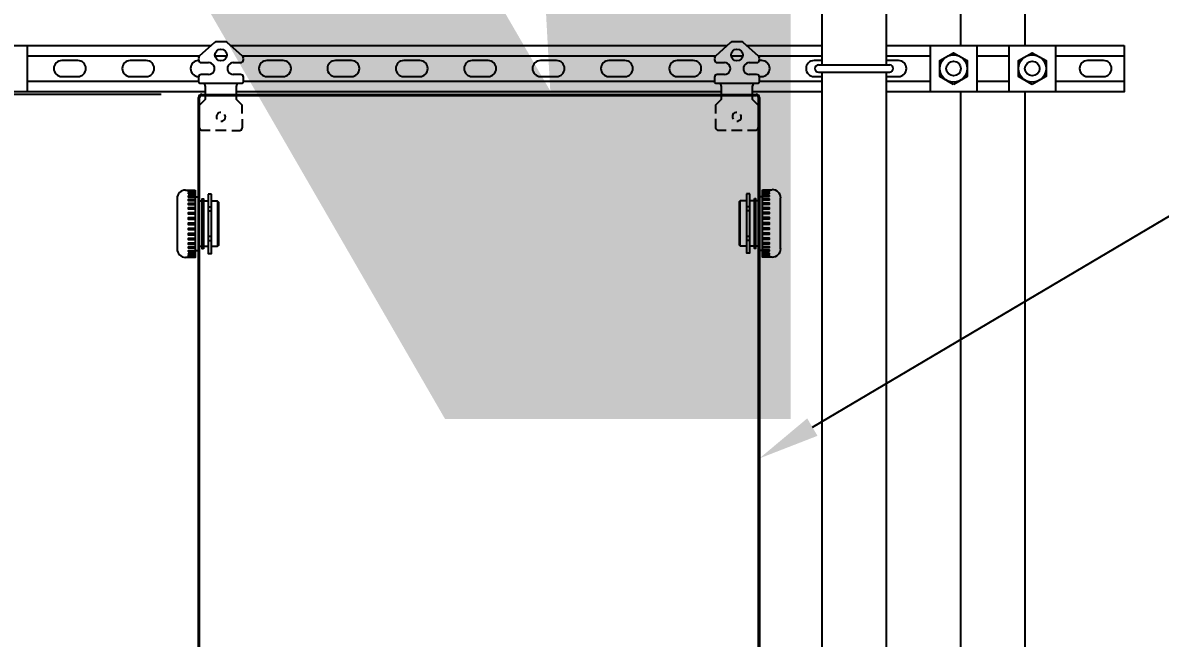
# Model space of a CAD drawing. Header units: feet. Extents: x -18 to 2540, y -48 to 1440.
# Drawn here: x 2195.45 to 2200.68, y 1386.65 to 1389.48 of the extents above; entities that cross this region are included whole.
import ezdxf
from ezdxf import colors
from ezdxf.entities.mleader import LeaderData, LeaderLine
from ezdxf.enums import TextEntityAlignment as Align
from ezdxf.math import Vec2, Vec3

# ---------------------------------------------------------------- set-up
doc = ezdxf.new("R2018")
doc.units = ezdxf.units.FT
doc.header["$MEASUREMENT"] = 0
doc.layers.get('Defpoints').update_dxf_attribs({"color": 5})
for name, color, linetype in [('E-COND-RGS', 4, 'Continuous'), ('E-DIM', 1, 'Continuous'), ('E-EQPM-CAB', 5, 'Continuous'), ('E-EQPM-HRDW', 230, 'Continuous'), ('G-ANNO-TEXT', 1, 'Continuous')]:
    doc.layers.add(name, color=color, linetype=linetype)
doc.styles.add('NEI-A', font='arial.ttf')
doc.dimstyles.new('NEI-A', dxfattribs={"dimtxt": 0.1, "dimasz": 0.125, "dimexe": 0.0625, "dimexo": 0.0625, "dimgap": 0.0625, "dimtad": 0, "dimtih": 1, "dimtoh": 1, "dimdec": 4, "dimzin": 3, "dimdsep": 46, "dimlunit": 4, "dimtxsty": 'NEI-A', "dimcen": 0, "dimadec": 0, "dimazin": 0, "dimtfac": 0.75, "dimtdec": 4, "dimtofl": 0, "dimtmove": 0, "dimatfit": 3, "dimfxl": 1, "dimfrac": 1, "dimtolj": 1, "dimtzin": 0, "dimarcsym": 0})

# ---------------------------------------------------------------- blocks, each defined once
blk = doc.blocks.new('*D19')
at = {"layer": 'Defpoints', "color": 0, "transparency": 16777216}
for p in [(2200.452, 1395.8979), (2206.2868, 1395.8979), (2203.985, 1381.29)]:
    blk.add_point(p, dxfattribs=at)
at = {"layer": 'E-DIM', "color": 0, "lineweight": -2, "transparency": 16777216}
for p, q in [((2200.5145, 1395.8979), (2206.3493, 1395.8979)), ((2206.2868, 1395.7729), (2206.2868, 1388.7075)), ((2206.2868, 1381.415), (2206.2868, 1388.4804)), ((2204.0475, 1381.29), (2206.3493, 1381.29))]:
    blk.add_line(p, q, dxfattribs=at)
at = {"layer": 'E-DIM', "color": 0, "transparency": 16777216}
for points in [[(2206.266, 1395.7729), (2206.3077, 1395.7729), (2206.2868, 1395.8979)], [(2206.266, 1381.415), (2206.3077, 1381.415), (2206.2868, 1381.29)]]:
    blk.add_solid(points, dxfattribs=at)
at = {"layer": 'E-DIM', "color": 0, "transparency": 16777216, "insert": (2206.2868, 1388.5939), "char_height": 0.1, "attachment_point": 5, "style": 'NEI-A'}
blk.add_mtext("\\A1;15' ", dxfattribs=at)
blk = doc.blocks.new('*D20')
at = {"layer": 'Defpoints', "color": 0, "transparency": 16777216}
for p in [(2196.151, 1389.1481), (2191.992, 1381.29), (2193.8209, 1381.29)]:
    blk.add_point(p, dxfattribs=at)
at = {"layer": 'E-DIM', "color": 0, "lineweight": -2, "transparency": 16777216}
for p, q in [((2196.0885, 1389.1481), (2191.9295, 1389.1481)), ((2191.992, 1389.0231), (2191.992, 1385.3568)), ((2191.992, 1381.415), (2191.992, 1385.0812)), ((2193.7584, 1381.29), (2191.9295, 1381.29))]:
    blk.add_line(p, q, dxfattribs=at)
at = {"layer": 'E-DIM', "color": 0, "transparency": 16777216}
for points in [[(2191.9712, 1389.0231), (2192.0128, 1389.0231), (2191.992, 1389.1481)], [(2191.9712, 1381.415), (2192.0128, 1381.415), (2191.992, 1381.29)]]:
    blk.add_solid(points, dxfattribs=at)
at = {"layer": 'E-DIM', "color": 0, "transparency": 16777216, "insert": (2191.992, 1385.219), "char_height": 0.1, "attachment_point": 5, "style": 'NEI-A'}
blk.add_mtext('\\A1;7{\\H0.75x;\\S7#8;}"', dxfattribs=at)
blk = doc.blocks.new('DETAIL_TITLE')
at = {"style": 'NEI-A', "flags": 8}
blk.add_attdef('#', text='', height=0.25, dxfattribs=at).set_placement((0.5922, -0.5109), align=Align.MIDDLE_CENTER)
at = {"lineweight": 30, "flags": 104}
blk.add_attdef('DETAIL_TITLE', text='', height=0.25, dxfattribs=at).set_placement((0.9099, -0.5251), align=Align.BOTTOM_LEFT)
at = {"style": 'NEI-A'}
for tag, p in [('SCALE:', (0.9386, -0.7379)), ('1"_=_', (1.5474, -0.7379))]:
    blk.add_attdef(tag, text='', height=0.1094, dxfattribs=at).set_placement(p, align=Align.BOTTOM_LEFT)

msp = doc.modelspace()

# ---------------------------------------------------------------- linework, layer by layer
at = {"layer": 'E-COND-RGS'}
for points in [[(2199.125983, 1389.283296), (2199.125983, 1392.336088)], [(2199.420662, 1392.339941), (2199.420662, 1389.283296)], [(2199.764149, 1389.373336), (2199.764149, 1390.719685), (2200.058827, 1390.719685), (2200.058827, 1389.373336)], [(2199.125983, 1385.951961), (2199.125983, 1389.250553)], [(2199.420662, 1389.250553), (2199.420662, 1385.951961)], [(2199.764149, 1386.042001), (2199.764149, 1389.160513)], [(2200.058827, 1389.160513), (2200.058827, 1386.042001)]]:
    msp.add_lwpolyline(points, dxfattribs=at)
at = {"layer": 'E-EQPM-CAB', "lineweight": 25}
for p, q in [((2196.265036, 1389.1998), (2196.460843, 1389.1998)), ((2198.636328, 1389.1998), (2198.83279, 1389.1998))]:
    msp.add_line(p, q, dxfattribs=at)
for points in [[(2196.333143, 1389.387094), (2196.263726, 1389.323571)], [(2196.383568, 1389.390368), (2196.341656, 1389.390368)], [(2196.461497, 1389.323571), (2196.392081, 1389.387094)], [(2198.70509, 1389.387094), (2198.635673, 1389.323571)], [(2198.755515, 1389.390368), (2198.713603, 1389.390368)], [(2198.833445, 1389.323571), (2198.764028, 1389.387094)], [(2196.259797, 1389.313748), (2196.259797, 1389.306544)], [(2196.272239, 1389.294102), (2196.306293, 1389.294102)], [(2196.419586, 1389.294102), (2196.452984, 1389.294102)], [(2196.466082, 1389.306544), (2196.466082, 1389.313748)], [(2198.631744, 1389.313748), (2198.631744, 1389.306544)], [(2198.644187, 1389.294102), (2198.677585, 1389.294102)], [(2198.791533, 1389.294102), (2198.824931, 1389.294102)], [(2198.838029, 1389.306544), (2198.838029, 1389.313748)], [(2196.259797, 1389.22665), (2196.259797, 1389.205039)], [(2196.306293, 1389.239747), (2196.272239, 1389.239747)], [(2196.452984, 1389.239747), (2196.419586, 1389.239747)], [(2196.466082, 1389.205039), (2196.466082, 1389.22665)], [(2198.631744, 1389.22665), (2198.631744, 1389.205039)], [(2198.677585, 1389.239747), (2198.644187, 1389.239747)], [(2198.824931, 1389.239747), (2198.791533, 1389.239747)], [(2198.838029, 1389.205039), (2198.838029, 1389.22665)], [(2196.290576, 1389.184083), (2196.290576, 1389.125145), (2196.265036, 1389.09895)], [(2196.285337, 1389.1998), (2196.290576, 1389.184083)], [(2196.434648, 1389.184083), (2196.439887, 1389.1998)], [(2196.460843, 1389.059657), (2196.460843, 1389.09895), (2196.434648, 1389.125145), (2196.434648, 1389.184083)], [(2198.662523, 1389.184083), (2198.662523, 1389.125145), (2198.636328, 1389.09895), (2198.636328, 1389.059657)], [(2198.657284, 1389.1998), (2198.662523, 1389.184083)], [(2198.806595, 1389.184083), (2198.811834, 1389.1998)], [(2198.83279, 1389.09895), (2198.806595, 1389.125145), (2198.806595, 1389.184083)], [(2196.259797, 1386.068201), (2196.259797, 1389.133658), (2196.274204, 1389.148065), (2198.823622, 1389.148065)], [(2196.265036, 1386.068201), (2196.265036, 1389.133658)], [(2196.274204, 1389.142826), (2198.823622, 1389.142826)], [(2196.291886, 1389.142826), (2196.297125, 1389.148065)], [(2196.315461, 1389.142826), (2196.3207, 1389.148065)], [(2196.338382, 1389.142826), (2196.34362, 1389.148065)], [(2196.361302, 1389.142826), (2196.366541, 1389.148065)], [(2196.384877, 1389.142826), (2196.390116, 1389.148065)], [(2196.407798, 1389.142826), (2196.413037, 1389.148065)], [(2196.430718, 1389.142826), (2196.435957, 1389.148065)], [(2196.454294, 1389.142826), (2196.459533, 1389.148065)], [(2196.477214, 1389.142826), (2196.482453, 1389.148065)], [(2196.50079, 1389.142826), (2196.505374, 1389.148065)], [(2196.52371, 1389.142826), (2196.528949, 1389.148065)], [(2196.546631, 1389.142826), (2196.55187, 1389.148065)], [(2196.570206, 1389.142826), (2196.57479, 1389.148065)], [(2196.593127, 1389.142826), (2196.598366, 1389.148065)], [(2196.616047, 1389.142826), (2196.621286, 1389.148065)], [(2196.639623, 1389.142826), (2196.644862, 1389.148065)], [(2196.662543, 1389.142826), (2196.667782, 1389.148065)], [(2196.685464, 1389.142826), (2196.690703, 1389.148065)], [(2196.709039, 1389.142826), (2196.714278, 1389.148065)], [(2196.73196, 1389.142826), (2196.737199, 1389.148065)], [(2196.75488, 1389.142826), (2196.760119, 1389.148065)], [(2196.778456, 1389.142826), (2196.783695, 1389.148065)], [(2196.801376, 1389.142826), (2196.806615, 1389.148065)], [(2196.824952, 1389.142826), (2196.829536, 1389.148065)], [(2196.847872, 1389.142826), (2196.853111, 1389.148065)], [(2196.870793, 1389.142826), (2196.876032, 1389.148065)], [(2196.894368, 1389.142826), (2196.898952, 1389.148065)], [(2196.917289, 1389.142826), (2196.922528, 1389.148065)], [(2196.940209, 1389.142826), (2196.945448, 1389.148065)], [(2196.963784, 1389.142826), (2196.969023, 1389.148065)], [(2196.986705, 1389.142826), (2196.991944, 1389.148065)], [(2197.009626, 1389.142826), (2197.014865, 1389.148065)], [(2197.033201, 1389.142826), (2197.03844, 1389.148065)], [(2197.056121, 1389.142826), (2197.06136, 1389.148065)], [(2197.079042, 1389.142826), (2197.084281, 1389.148065)], [(2197.102617, 1389.142826), (2197.107856, 1389.148065)], [(2197.125538, 1389.142826), (2197.130777, 1389.148065)], [(2197.149113, 1389.142826), (2197.153697, 1389.148065)], [(2197.172034, 1389.142826), (2197.177273, 1389.148065)], [(2197.194954, 1389.142826), (2197.200193, 1389.148065)], [(2197.21853, 1389.142826), (2197.223114, 1389.148065)], [(2197.24145, 1389.142826), (2197.246689, 1389.148065)], [(2197.264371, 1389.142826), (2197.26961, 1389.148065)], [(2197.287946, 1389.142826), (2197.293185, 1389.148065)], [(2197.310867, 1389.142826), (2197.316106, 1389.148065)], [(2197.333787, 1389.142826), (2197.339026, 1389.148065)], [(2197.357363, 1389.142826), (2197.362602, 1389.148065)], [(2197.380283, 1389.142826), (2197.385522, 1389.148065)], [(2197.403204, 1389.142826), (2197.408443, 1389.148065)], [(2197.426779, 1389.142826), (2197.432018, 1389.148065)], [(2197.4497, 1389.142826), (2197.454939, 1389.148065)], [(2197.47262, 1389.142826), (2197.477859, 1389.148065)], [(2197.496196, 1389.142826), (2197.501435, 1389.148065)], [(2197.519116, 1389.142826), (2197.524355, 1389.148065)], [(2197.542692, 1389.142826), (2197.547276, 1389.148065)], [(2197.565612, 1389.142826), (2197.570851, 1389.148065)], [(2197.588533, 1389.142826), (2197.593772, 1389.148065)], [(2197.612108, 1389.142826), (2197.617347, 1389.148065)], [(2197.635028, 1389.142826), (2197.640267, 1389.148065)], [(2197.657949, 1389.142826), (2197.663188, 1389.148065)], [(2197.681524, 1389.142826), (2197.686763, 1389.148065)], [(2197.704445, 1389.142826), (2197.709684, 1389.148065)], [(2197.727365, 1389.142826), (2197.732604, 1389.148065)], [(2197.750941, 1389.142826), (2197.75618, 1389.148065)], [(2197.773861, 1389.142826), (2197.7791, 1389.148065)], [(2197.796782, 1389.142826), (2197.802021, 1389.148065)], [(2197.820357, 1389.142826), (2197.825596, 1389.148065)], [(2197.843278, 1389.142826), (2197.848517, 1389.148065)], [(2197.866853, 1389.142826), (2197.871437, 1389.148065)], [(2197.889774, 1389.142826), (2197.895013, 1389.148065)], [(2197.912694, 1389.142826), (2197.917933, 1389.148065)], [(2197.93627, 1389.142826), (2197.940854, 1389.148065)], [(2197.95919, 1389.142826), (2197.964429, 1389.148065)], [(2197.982111, 1389.142826), (2197.98735, 1389.148065)], [(2198.005686, 1389.142826), (2198.010925, 1389.148065)], [(2198.028607, 1389.142826), (2198.033846, 1389.148065)], [(2198.051527, 1389.142826), (2198.056766, 1389.148065)], [(2198.075103, 1389.142826), (2198.080342, 1389.148065)], [(2198.098023, 1389.142826), (2198.103262, 1389.148065)], [(2198.120944, 1389.142826), (2198.126183, 1389.148065)], [(2198.144519, 1389.142826), (2198.149758, 1389.148065)], [(2198.16744, 1389.142826), (2198.172679, 1389.148065)], [(2198.191015, 1389.142826), (2198.195599, 1389.148065)], [(2198.213936, 1389.142826), (2198.219174, 1389.148065)], [(2198.236856, 1389.142826), (2198.242095, 1389.148065)], [(2198.260431, 1389.142826), (2198.265016, 1389.148065)], [(2198.283352, 1389.142826), (2198.288591, 1389.148065)], [(2198.306272, 1389.142826), (2198.311511, 1389.148065)], [(2198.329848, 1389.142826), (2198.335087, 1389.148065)], [(2198.352768, 1389.142826), (2198.358007, 1389.148065)], [(2198.375689, 1389.142826), (2198.380928, 1389.148065)], [(2198.399264, 1389.142826), (2198.404503, 1389.148065)], [(2198.422185, 1389.142826), (2198.427424, 1389.148065)], [(2198.445105, 1389.142826), (2198.450344, 1389.148065)], [(2198.468681, 1389.142826), (2198.47392, 1389.148065)], [(2198.491601, 1389.142826), (2198.49684, 1389.148065)], [(2198.515177, 1389.142826), (2198.519761, 1389.148065)], [(2198.538097, 1389.142826), (2198.543336, 1389.148065)], [(2198.561018, 1389.142826), (2198.566257, 1389.148065)], [(2198.584593, 1389.142826), (2198.589177, 1389.148065)], [(2198.607514, 1389.142826), (2198.612753, 1389.148065)], [(2198.630434, 1389.142826), (2198.635673, 1389.148065)], [(2198.65401, 1389.142826), (2198.659249, 1389.148065)], [(2198.67693, 1389.142826), (2198.682169, 1389.148065)], [(2198.699851, 1389.142826), (2198.70509, 1389.148065)], [(2198.723426, 1389.142826), (2198.728665, 1389.148065)], [(2198.746347, 1389.142826), (2198.751586, 1389.148065)], [(2198.769267, 1389.142826), (2198.774506, 1389.148065)], [(2198.792843, 1389.142826), (2198.798082, 1389.148065)], [(2198.815763, 1389.142826), (2198.821002, 1389.148065)], [(2198.832135, 1389.136277), (2198.836064, 1389.140207)], [(2198.83279, 1389.133658), (2198.83279, 1386.068201)], [(2198.838029, 1389.133658), (2198.838029, 1386.068201)], [(2196.259797, 1389.110737), (2196.265036, 1389.115322)], [(2196.259797, 1389.087162), (2196.265036, 1389.092401)], [(2196.259797, 1389.064242), (2196.265036, 1389.06948)], [(2198.83279, 1389.113357), (2198.838029, 1389.118596)], [(2198.83279, 1389.090436), (2198.838029, 1389.095675)], [(2198.83279, 1389.067516), (2198.838029, 1389.0721)], [(2196.259797, 1389.040666), (2196.265036, 1389.045905)], [(2196.259797, 1389.017746), (2196.265036, 1389.022985)], [(2196.362612, 1389.024294), (2196.364576, 1389.024294), (2196.368506, 1389.024949), (2196.372435, 1389.026914), (2196.375709, 1389.028878), (2196.378329, 1389.031498), (2196.382258, 1389.038047), (2196.383568, 1389.045905), (2196.382913, 1389.049834), (2196.381603, 1389.053764), (2196.380293, 1389.055073)], [(2196.412745, 1388.982453), (2196.450727, 1388.982453), (2196.453347, 1388.983108), (2196.457276, 1388.985727), (2196.458586, 1388.987037), (2196.459895, 1388.989002), (2196.461205, 1388.992931), (2196.46186, 1388.99555), (2196.46186, 1389.034843)], [(2198.636328, 1389.035427), (2198.636328, 1388.996135), (2198.636983, 1388.993515), (2198.638293, 1388.989586), (2198.639602, 1388.987621), (2198.640912, 1388.986312), (2198.644841, 1388.983692), (2198.647461, 1388.983037), (2198.685444, 1388.983037)], [(2198.734559, 1389.024294), (2198.736524, 1389.024294), (2198.740453, 1389.024949), (2198.747001, 1389.028878), (2198.750276, 1389.031498), (2198.754205, 1389.038047), (2198.75486, 1389.041976), (2198.75486, 1389.049834), (2198.75355, 1389.053764), (2198.75224, 1389.055073)], [(2198.83279, 1389.04394), (2198.838029, 1389.049179)], [(2198.83279, 1389.02102), (2198.838029, 1389.026259)], [(2196.259797, 1388.994825), (2196.265036, 1389.000064)], [(2196.259797, 1388.97125), (2196.265036, 1388.976489)], [(2196.265036, 1388.993515), (2196.266346, 1388.989586), (2196.267655, 1388.987621), (2196.26962, 1388.986312), (2196.27093, 1388.985002), (2196.273549, 1388.983692), (2196.275514, 1388.983037), (2196.313496, 1388.983037)], [(2196.338382, 1388.983037), (2196.387497, 1388.983037)], [(2198.710329, 1388.983037), (2198.759444, 1388.983037)], [(2198.783674, 1388.983037), (2198.821657, 1388.983037), (2198.824276, 1388.983692), (2198.828206, 1388.986312), (2198.829515, 1388.987621), (2198.830825, 1388.989586), (2198.832135, 1388.993515), (2198.83279, 1388.996135)], [(2198.83279, 1388.997445), (2198.838029, 1389.002684)], [(2198.83279, 1388.974524), (2198.838029, 1388.979763)], [(2196.259797, 1388.948329), (2196.265036, 1388.953568)], [(2196.259797, 1388.925409), (2196.265036, 1388.930648)], [(2198.83279, 1388.951603), (2198.838029, 1388.956842)], [(2198.83279, 1388.928028), (2198.838029, 1388.933267)], [(2198.83279, 1388.905108), (2198.838029, 1388.910347)], [(2196.259797, 1388.901833), (2196.265036, 1388.907072)], [(2196.259797, 1388.878913), (2196.265036, 1388.884152)], [(2196.259797, 1388.855992), (2196.265036, 1388.860576)], [(2198.83279, 1388.882187), (2198.838029, 1388.887426)], [(2198.83279, 1388.858612), (2198.838029, 1388.863851)], [(2196.259797, 1388.832417), (2196.265036, 1388.837656)], [(2196.259797, 1388.809496), (2196.265036, 1388.814735)], [(2198.83279, 1388.835691), (2198.838029, 1388.84093)], [(2198.83279, 1388.812771), (2198.838029, 1388.817355)], [(2196.259797, 1388.786576), (2196.265036, 1388.79116)], [(2196.259797, 1388.763), (2196.265036, 1388.768239)], [(2198.83279, 1388.789195), (2198.838029, 1388.794434)], [(2198.83279, 1388.766275), (2198.838029, 1388.771514)], [(2196.244735, 1388.707991), (2196.244735, 1388.398891), (2196.200203, 1388.398891)], [(2196.200203, 1388.707991), (2196.244735, 1388.707991)], [(2196.244735, 1388.706681), (2196.212646, 1388.706681), (2196.212646, 1388.706026), (2196.244735, 1388.706026)], [(2196.244735, 1388.701442), (2196.212646, 1388.701442), (2196.212646, 1388.700133), (2196.244735, 1388.700133)], [(2196.259797, 1388.74008), (2196.265036, 1388.745319)], [(2196.259797, 1388.716504), (2196.265036, 1388.721743)], [(2198.83279, 1388.742699), (2198.838029, 1388.747938)], [(2198.83279, 1388.719779), (2198.838029, 1388.725018)], [(2198.83279, 1388.696858), (2198.838029, 1388.702097)], [(2198.852436, 1388.709956), (2198.896967, 1388.709956)], [(2196.161566, 1388.669354), (2196.161566, 1388.437529)], [(2196.244735, 1388.692274), (2196.212646, 1388.692274), (2196.212646, 1388.690309)], [(2196.212646, 1388.690309), (2196.244735, 1388.690309)], [(2196.244735, 1388.680486), (2196.212646, 1388.680486), (2196.212646, 1388.677212), (2196.259797, 1388.677212)], [(2196.244735, 1388.664769), (2196.212646, 1388.664769), (2196.212646, 1388.66084), (2196.244735, 1388.66084)], [(2196.259797, 1388.693584), (2196.265036, 1388.698823)], [(2196.259797, 1388.670663), (2196.265036, 1388.675902)], [(2196.277478, 1388.656911), (2196.259797, 1388.656911)], [(2196.259797, 1388.647088), (2196.265036, 1388.652327)], [(2196.303673, 1388.656911), (2196.282717, 1388.656911)], [(2196.31939, 1388.689655), (2196.303673, 1388.689655)], [(2196.303673, 1388.689655), (2196.303673, 1388.417228), (2196.31939, 1388.417228), (2196.31939, 1388.689655)], [(2196.34755, 1388.656911), (2196.31939, 1388.656911)], [(2198.778435, 1388.658221), (2198.749621, 1388.658221)], [(2198.778435, 1388.690964), (2198.778435, 1388.419192), (2198.793497, 1388.419192), (2198.793497, 1388.690964)], [(2198.793497, 1388.690964), (2198.778435, 1388.690964)], [(2198.815108, 1388.658221), (2198.793497, 1388.658221)], [(2198.838029, 1388.658221), (2198.820347, 1388.658221)], [(2198.83279, 1388.673283), (2198.838029, 1388.678522)], [(2198.83279, 1388.650362), (2198.838029, 1388.655601)], [(2198.838029, 1388.678522), (2198.884525, 1388.678522)], [(2198.852436, 1388.691619), (2198.884525, 1388.691619)], [(2198.935605, 1388.438839), (2198.935605, 1388.671318)], [(2196.244735, 1388.646433), (2196.212646, 1388.646433), (2196.212646, 1388.642504), (2196.244735, 1388.642504)], [(2196.244735, 1388.626132), (2196.212646, 1388.626132), (2196.212646, 1388.621548), (2196.244735, 1388.621548)], [(2196.244735, 1388.603866), (2196.212646, 1388.603866), (2196.212646, 1388.598627), (2196.244735, 1388.598627)], [(2196.259797, 1388.624167), (2196.265036, 1388.629406)], [(2196.259797, 1388.601247), (2196.265036, 1388.606486)], [(2196.303673, 1388.632026), (2196.31939, 1388.632026)], [(2196.31939, 1388.611725), (2196.303673, 1388.611725)], [(2198.778435, 1388.633336), (2198.793497, 1388.633336)], [(2198.793497, 1388.613035), (2198.778435, 1388.613035)], [(2198.83279, 1388.627442), (2198.838029, 1388.632681)], [(2198.83279, 1388.603866), (2198.838029, 1388.609105)], [(2196.244735, 1388.580291), (2196.212646, 1388.580291), (2196.212646, 1388.575052), (2196.244735, 1388.575052)], [(2196.244735, 1388.556061), (2196.212646, 1388.556061), (2196.212646, 1388.550822), (2196.244735, 1388.550822)], [(2196.259797, 1388.577671), (2196.265036, 1388.58291)], [(2196.259797, 1388.554751), (2196.265036, 1388.55999)], [(2198.83279, 1388.580946), (2198.838029, 1388.586185)], [(2198.83279, 1388.558025), (2198.838029, 1388.562609)], [(2196.244735, 1388.53183), (2196.212646, 1388.53183), (2196.212646, 1388.526591), (2196.244735, 1388.526591)], [(2196.244735, 1388.508255), (2196.212646, 1388.508255), (2196.212646, 1388.503016), (2196.244735, 1388.503016)], [(2196.259797, 1388.53183), (2196.265036, 1388.536415)], [(2196.259797, 1388.508255), (2196.265036, 1388.513494)], [(2196.303673, 1388.495812), (2196.31939, 1388.495812)], [(2198.778435, 1388.497122), (2198.793497, 1388.497122)], [(2198.83279, 1388.53445), (2198.838029, 1388.539689)], [(2198.83279, 1388.511529), (2198.838029, 1388.516768)], [(2198.83279, 1388.488609), (2198.838029, 1388.493193)], [(2196.244735, 1388.485334), (2196.212646, 1388.485334), (2196.212646, 1388.48075), (2196.244735, 1388.48075)], [(2196.244735, 1388.464379), (2196.212646, 1388.464379), (2196.212646, 1388.460449), (2196.244735, 1388.460449)], [(2196.244735, 1388.446042), (2196.212646, 1388.446042), (2196.212646, 1388.442113), (2196.244735, 1388.442113)], [(2196.259797, 1388.485334), (2196.265036, 1388.490573)], [(2196.259797, 1388.461759), (2196.265036, 1388.466998)], [(2196.259797, 1388.450626), (2196.277478, 1388.450626)], [(2196.259797, 1388.438839), (2196.265036, 1388.444078)], [(2196.282717, 1388.450626), (2196.303673, 1388.450626)], [(2196.31939, 1388.475511), (2196.303673, 1388.475511)], [(2196.31939, 1388.450626), (2196.34755, 1388.450626)], [(2198.749621, 1388.451936), (2198.778435, 1388.451936)], [(2198.793497, 1388.476821), (2198.778435, 1388.476821)], [(2198.793497, 1388.451936), (2198.815108, 1388.451936)], [(2198.820347, 1388.451936), (2198.838029, 1388.451936)], [(2198.83279, 1388.465033), (2198.838029, 1388.470272)], [(2198.83279, 1388.442113), (2198.838029, 1388.447352)], [(2196.259797, 1388.42967), (2196.212646, 1388.42967), (2196.212646, 1388.427051), (2196.244735, 1388.427051)], [(2196.244735, 1388.416573), (2196.212646, 1388.416573)], [(2196.212646, 1388.416573), (2196.212646, 1388.414608), (2196.244735, 1388.414608)], [(2196.244735, 1388.407405), (2196.212646, 1388.407405), (2196.212646, 1388.40544), (2196.244735, 1388.40544)], [(2196.244735, 1388.400856), (2196.212646, 1388.400856), (2196.212646, 1388.400201), (2196.244735, 1388.400201)], [(2196.259797, 1388.415918), (2196.265036, 1388.421157)], [(2196.259797, 1388.392343), (2196.265036, 1388.397582)], [(2198.83279, 1388.418538), (2198.838029, 1388.423776)], [(2198.83279, 1388.395617), (2198.838029, 1388.400856)], [(2198.884525, 1388.418538), (2198.852436, 1388.418538)], [(2196.259797, 1388.369422), (2196.265036, 1388.374661)], [(2196.259797, 1388.346502), (2196.265036, 1388.351741)], [(2198.83279, 1388.372696), (2198.838029, 1388.377935)], [(2198.83279, 1388.349121), (2198.838029, 1388.35436)], [(2196.259797, 1388.322926), (2196.265036, 1388.328165)], [(2196.259797, 1388.300006), (2196.265036, 1388.305245)], [(2198.83279, 1388.326201), (2198.838029, 1388.33144)], [(2198.83279, 1388.30328), (2198.838029, 1388.308519)], [(2198.83279, 1388.279705), (2198.838029, 1388.284944)], [(2196.259797, 1388.277085), (2196.265036, 1388.281669)], [(2196.259797, 1388.25351), (2196.265036, 1388.258749)], [(2196.259797, 1388.230589), (2196.265036, 1388.235828)], [(2198.83279, 1388.256784), (2198.838029, 1388.262023)], [(2198.83279, 1388.233864), (2198.838029, 1388.238448)], [(2196.259797, 1388.207669), (2196.265036, 1388.212253)], [(2196.259797, 1388.184093), (2196.265036, 1388.189332)], [(2198.83279, 1388.210288), (2198.838029, 1388.215527)], [(2198.83279, 1388.187368), (2198.838029, 1388.192607)], [(2196.259797, 1388.161173), (2196.265036, 1388.166412)], [(2196.259797, 1388.137597), (2196.265036, 1388.142836)], [(2198.83279, 1388.163792), (2198.838029, 1388.169031)], [(2198.83279, 1388.140872), (2198.838029, 1388.146111)], [(2196.259797, 1388.114677), (2196.265036, 1388.119916)], [(2196.259797, 1388.091756), (2196.265036, 1388.096995)], [(2196.259797, 1388.068181), (2196.265036, 1388.07342)], [(2198.83279, 1388.117951), (2198.838029, 1388.12319)], [(2198.83279, 1388.094376), (2198.838029, 1388.099615)], [(2198.83279, 1388.071455), (2198.838029, 1388.076694)], [(2196.259797, 1388.04526), (2196.265036, 1388.050499)], [(2196.259797, 1388.02234), (2196.265036, 1388.027579)], [(2198.83279, 1388.048535), (2198.838029, 1388.053774)], [(2198.83279, 1388.024959), (2198.838029, 1388.030198)], [(2196.259797, 1387.998764), (2196.265036, 1388.004003)], [(2196.259797, 1387.975844), (2196.265036, 1387.981083)], [(2198.83279, 1388.002039), (2198.838029, 1388.007278)], [(2198.83279, 1387.979118), (2198.838029, 1387.983702)], [(2196.259797, 1387.952923), (2196.265036, 1387.957507)], [(2196.259797, 1387.929348), (2196.265036, 1387.934587)], [(2198.83279, 1387.955543), (2198.838029, 1387.960782)], [(2198.83279, 1387.932622), (2198.838029, 1387.937861)], [(2196.259797, 1387.906427), (2196.265036, 1387.911666)], [(2196.259797, 1387.882852), (2196.265036, 1387.888091)], [(2196.259797, 1387.859932), (2196.265036, 1387.86517)], [(2198.83279, 1387.909702), (2198.838029, 1387.914286)], [(2198.83279, 1387.886126), (2198.838029, 1387.891365)], [(2198.83279, 1387.863206), (2198.838029, 1387.868445)], [(2196.259797, 1387.837011), (2196.265036, 1387.84225)], [(2196.259797, 1387.813436), (2196.265036, 1387.818675)], [(2198.83279, 1387.83963), (2198.838029, 1387.844869)], [(2198.83279, 1387.81671), (2198.838029, 1387.821949)], [(2196.259797, 1387.790515), (2196.265036, 1387.795754)], [(2196.259797, 1387.767595), (2196.265036, 1387.772834)], [(2198.83279, 1387.793789), (2198.838029, 1387.799028)], [(2198.83279, 1387.770214), (2198.838029, 1387.775453)], [(2196.259797, 1387.744019), (2196.265036, 1387.749258)], [(2196.259797, 1387.721099), (2196.265036, 1387.726338)], [(2198.83279, 1387.747293), (2198.838029, 1387.752532)], [(2198.83279, 1387.724373), (2198.838029, 1387.729612)], [(2196.259797, 1387.698178), (2196.265036, 1387.702762)], [(2196.259797, 1387.674603), (2196.265036, 1387.679842)], [(2196.259797, 1387.651682), (2196.265036, 1387.656921)], [(2198.83279, 1387.700798), (2198.838029, 1387.706037)], [(2198.83279, 1387.677877), (2198.838029, 1387.683116)], [(2198.83279, 1387.654957), (2198.838029, 1387.659541)], [(2196.259797, 1387.628762), (2196.265036, 1387.633346)], [(2196.259797, 1387.605186), (2196.265036, 1387.610425)], [(2198.83279, 1387.631381), (2198.838029, 1387.63662)], [(2198.83279, 1387.608461), (2198.838029, 1387.6137)], [(2196.259797, 1387.582266), (2196.265036, 1387.587505)], [(2196.259797, 1387.55869), (2196.265036, 1387.563929)], [(2198.83279, 1387.584885), (2198.838029, 1387.590124)], [(2198.83279, 1387.561965), (2198.838029, 1387.567204)], [(2196.259797, 1387.53577), (2196.265036, 1387.541009)], [(2196.259797, 1387.512849), (2196.265036, 1387.518088)], [(2198.83279, 1387.539044), (2198.838029, 1387.544283)], [(2198.83279, 1387.515469), (2198.838029, 1387.520708)], [(2196.259797, 1387.489274), (2196.265036, 1387.494513)], [(2196.259797, 1387.466353), (2196.265036, 1387.471592)], [(2196.259797, 1387.443433), (2196.265036, 1387.448672)], [(2198.83279, 1387.492548), (2198.838029, 1387.497787)], [(2198.83279, 1387.469628), (2198.838029, 1387.474867)], [(2198.83279, 1387.446052), (2198.838029, 1387.451291)], [(2196.259797, 1387.419857), (2196.265036, 1387.425096)], [(2196.259797, 1387.396937), (2196.265036, 1387.402176)], [(2198.83279, 1387.423132), (2198.838029, 1387.428371)], [(2198.83279, 1387.400211), (2198.838029, 1387.404795)], [(2196.259797, 1387.374016), (2196.265036, 1387.3786)], [(2196.259797, 1387.350441), (2196.265036, 1387.35568)], [(2198.83279, 1387.376636), (2198.838029, 1387.381875)], [(2198.83279, 1387.353715), (2198.838029, 1387.358954)], [(2196.259797, 1387.32752), (2196.265036, 1387.332759)], [(2196.259797, 1387.303945), (2196.265036, 1387.309184)], [(2198.83279, 1387.330795), (2198.838029, 1387.335379)], [(2198.83279, 1387.307219), (2198.838029, 1387.312458)], [(2198.83279, 1387.284299), (2198.838029, 1387.289538)], [(2196.259797, 1387.281024), (2196.265036, 1387.286263)], [(2196.259797, 1387.258104), (2196.265036, 1387.263343)], [(2196.259797, 1387.234529), (2196.265036, 1387.239768)], [(2198.83279, 1387.260723), (2198.838029, 1387.265962)], [(2198.83279, 1387.237803), (2198.838029, 1387.243042)], [(2196.259797, 1387.211608), (2196.265036, 1387.216847)], [(2196.259797, 1387.188688), (2196.265036, 1387.193926)], [(2198.83279, 1387.214882), (2198.838029, 1387.220121)], [(2198.83279, 1387.191307), (2198.838029, 1387.196546)], [(2196.259797, 1387.165112), (2196.265036, 1387.170351)], [(2196.259797, 1387.142192), (2196.265036, 1387.147431)], [(2198.83279, 1387.168386), (2198.838029, 1387.173625)], [(2198.83279, 1387.145466), (2198.838029, 1387.150705)], [(2196.259797, 1387.119271), (2196.265036, 1387.123855)], [(2196.259797, 1387.095696), (2196.265036, 1387.100935)], [(2198.83279, 1387.121891), (2198.838029, 1387.12713)], [(2198.83279, 1387.09897), (2198.838029, 1387.104209)], [(2198.83279, 1387.076049), (2198.838029, 1387.080634)], [(2196.259797, 1387.072775), (2196.265036, 1387.078014)], [(2196.259797, 1387.049855), (2196.265036, 1387.054439)], [(2196.259797, 1387.026279), (2196.265036, 1387.031518)], [(2198.83279, 1387.052474), (2198.838029, 1387.057713)], [(2198.83279, 1387.029554), (2198.838029, 1387.034793)], [(2196.259797, 1387.003359), (2196.265036, 1387.008598)], [(2196.259797, 1386.979783), (2196.265036, 1386.985022)], [(2198.83279, 1387.005978), (2198.838029, 1387.011217)], [(2198.83279, 1386.983058), (2198.838029, 1386.988297)], [(2196.259797, 1386.956863), (2196.265036, 1386.962102)], [(2196.259797, 1386.933942), (2196.265036, 1386.939181)], [(2198.83279, 1386.960137), (2198.838029, 1386.965376)], [(2198.83279, 1386.936562), (2198.838029, 1386.941801)], [(2196.259797, 1386.910367), (2196.265036, 1386.915606)], [(2196.259797, 1386.887446), (2196.265036, 1386.892685)], [(2198.83279, 1386.913641), (2198.838029, 1386.91888)], [(2198.83279, 1386.890721), (2198.838029, 1386.89596)], [(2198.83279, 1386.867145), (2198.838029, 1386.872384)], [(2196.259797, 1386.864526), (2196.265036, 1386.869765)], [(2196.259797, 1386.84095), (2196.265036, 1386.846189)], [(2196.259797, 1386.81803), (2196.265036, 1386.823269)], [(2198.83279, 1386.844225), (2198.838029, 1386.849464)], [(2198.83279, 1386.821304), (2198.838029, 1386.825888)], [(2196.259797, 1386.795109), (2196.265036, 1386.799693)], [(2196.259797, 1386.771534), (2196.265036, 1386.776773)], [(2198.83279, 1386.797729), (2198.838029, 1386.802968)], [(2198.83279, 1386.774808), (2198.838029, 1386.780047)], [(2196.259797, 1386.748613), (2196.265036, 1386.753852)], [(2196.259797, 1386.725038), (2196.265036, 1386.730277)], [(2198.83279, 1386.751888), (2198.838029, 1386.756472)], [(2198.83279, 1386.728312), (2198.838029, 1386.733551)], [(2196.259797, 1386.702117), (2196.265036, 1386.707356)], [(2196.259797, 1386.679197), (2196.265036, 1386.684436)], [(2198.83279, 1386.705392), (2198.838029, 1386.710631)], [(2198.83279, 1386.681816), (2198.838029, 1386.687055)], [(2198.83279, 1386.658896), (2198.838029, 1386.664135)], [(2196.259797, 1386.655622), (2196.265036, 1386.660861)]]:
    msp.add_lwpolyline(points, dxfattribs=at)
for points in [[(2196.282717, 1388.438839), (2196.277478, 1388.438839), (2196.277478, 1388.668044), (2196.282717, 1388.668044)], [(2196.34755, 1388.656911), (2196.34755, 1388.450626), (2196.352789, 1388.45521), (2196.352789, 1388.651672)], [(2198.749621, 1388.451936), (2198.749621, 1388.658221), (2198.745037, 1388.653637), (2198.745037, 1388.45652)], [(2198.815108, 1388.670008), (2198.820347, 1388.670008), (2198.820347, 1388.440148), (2198.815108, 1388.440148)]]:
    msp.add_lwpolyline(points, close=True, dxfattribs=at)
for centre in [(2196.362939, 1389.329137), (2198.734886, 1389.329137)]:
    msp.add_circle(centre, 0.027177, dxfattribs=at)
for centre, radius, start, end in [((2196.341983, 1389.377598), 0.01277, 90.00001, 132.495124), ((2196.383895, 1389.377598), 0.01277, 47.504876, 89.99999), ((2198.71393, 1389.377598), 0.01277, 90.00001, 132.495124), ((2198.755842, 1389.377598), 0.01277, 47.504876, 89.99999), ((2196.272567, 1389.314075), 0.01277, 132.495067, 180.000023), ((2196.272567, 1389.306872), 0.01277, 180.00001, 269.99999), ((2196.30662, 1389.266924), 0.027177, 269.999995, 90.000005), ((2196.419913, 1389.266924), 0.027177, 89.999995, 270.000005), ((2196.453312, 1389.306872), 0.01277, 270.00001, 359.99999), ((2196.453312, 1389.314075), 0.01277, 359.999977, 47.504933), ((2198.644514, 1389.314075), 0.01277, 132.495067, 180.000023), ((2198.644514, 1389.306872), 0.01277, 180.00001, 269.99999), ((2198.677912, 1389.266924), 0.027177, 269.999995, 90.000005), ((2198.79186, 1389.266924), 0.027177, 89.999995, 270.000005), ((2198.825259, 1389.306872), 0.01277, 270.00001, 359.99999), ((2198.825259, 1389.314075), 0.01277, 359.999977, 47.504933), ((2196.272567, 1389.226977), 0.01277, 90.00001, 179.99999), ((2196.453312, 1389.226977), 0.01277, 0.00001, 89.99999), ((2198.644514, 1389.226977), 0.01277, 90.00001, 179.99999), ((2198.825259, 1389.226977), 0.01277, 0.00001, 89.99999), ((2196.265363, 1389.205366), 0.004912, 179.999957, 270.000043), ((2196.46117, 1389.205366), 0.004912, 269.999957, 0.000043), ((2198.636656, 1389.205366), 0.004912, 179.999957, 270.000043), ((2198.833117, 1389.205366), 0.004912, 269.999957, 0.000043), ((2196.274532, 1389.133985), 0.014735, 90.000251, 179.999749), ((2196.274531, 1389.133985), 0.009496, 89.999438, 180.000562), ((2198.823949, 1389.133985), 0.014735, 0.000446, 89.999554), ((2198.823949, 1389.133986), 0.009496, 359.999134, 90.000866), ((2196.362931, 1389.0449), 0.020654, 90.8843, 209.363715), ((2198.73386, 1389.045484), 0.020079, 88.006268, 212.241747), ((2196.200531, 1388.669681), 0.038965, 90.000003, 179.999997), ((2198.897295, 1388.671646), 0.038965, 0.000127, 89.999873), ((2196.200531, 1388.437856), 0.038965, 180.000003, 269.999997), ((2198.897295, 1388.439166), 0.038965, 270.000127, 359.999873)]:
    msp.add_arc(centre, radius, start, end, dxfattribs=at)
at = {"layer": 'E-EQPM-HRDW'}
for points in [[(2194.583412, 1389.373336), (2196.318109, 1389.373336)], [(2195.473771, 1389.160513), (2195.473771, 1389.373336)], [(2196.407115, 1389.373336), (2198.690056, 1389.373336)], [(2198.779062, 1389.373336), (2199.125983, 1389.373336)], [(2200.514414, 1389.373336), (2200.514414, 1389.160513), (2199.420662, 1389.160513)], [(2199.420662, 1389.373336), (2200.514414, 1389.373336)], [(2199.624055, 1389.160513), (2199.624055, 1389.373336)], [(2199.836878, 1389.373336), (2199.836878, 1389.160513)], [(2199.986097, 1389.160513), (2199.986097, 1389.373336)], [(2200.198921, 1389.373336), (2200.198921, 1389.160513)], [(2196.264439, 1389.324223), (2195.473771, 1389.324223)], [(2196.389668, 1389.324223), (2196.33621, 1389.324223)], [(2198.636386, 1389.324223), (2196.460785, 1389.324223)], [(2198.761616, 1389.324223), (2198.708157, 1389.324223)], [(2199.125983, 1389.324223), (2198.832732, 1389.324223)], [(2199.109612, 1389.283296), (2199.437033, 1389.283296)], [(2199.624055, 1389.324223), (2199.420662, 1389.324223)], [(2199.703953, 1389.324223), (2199.70344, 1389.324223)], [(2199.757494, 1389.324223), (2199.75698, 1389.324223)], [(2199.986097, 1389.324223), (2199.836878, 1389.324223)], [(2200.065996, 1389.324223), (2200.065482, 1389.324223)], [(2200.119536, 1389.324223), (2200.119022, 1389.324223)], [(2200.514414, 1389.324223), (2200.198921, 1389.324223)], [(2199.109612, 1389.250553), (2199.437033, 1389.250553)], [(2195.473771, 1389.209626), (2196.259797, 1389.209626)], [(2196.466082, 1389.209626), (2198.631744, 1389.209626)], [(2198.838029, 1389.209626), (2199.125983, 1389.209626)], [(2199.420662, 1389.209626), (2199.624055, 1389.209626)], [(2199.70344, 1389.209626), (2199.703953, 1389.209626)], [(2199.75698, 1389.209626), (2199.757494, 1389.209626)], [(2199.836878, 1389.209626), (2199.986097, 1389.209626)], [(2200.065482, 1389.209626), (2200.065996, 1389.209626)], [(2200.119022, 1389.209626), (2200.119536, 1389.209626)], [(2200.198921, 1389.209626), (2200.514414, 1389.209626)], [(2196.290576, 1389.160513), (2194.583412, 1389.160513)], [(2198.662523, 1389.160513), (2196.434648, 1389.160513)], [(2199.125983, 1389.160513), (2198.806595, 1389.160513)]]:
    msp.add_lwpolyline(points, dxfattribs=at)
for points in [[(2199.730467, 1389.194022), (2199.667331, 1389.230473), (2199.667331, 1389.303376), (2199.730467, 1389.339827), (2199.793602, 1389.303376), (2199.793602, 1389.230473)], [(2200.092509, 1389.194022), (2200.029374, 1389.230473), (2200.029374, 1389.303376), (2200.092509, 1389.339827), (2200.155645, 1389.303376), (2200.155645, 1389.230473)]]:
    msp.add_lwpolyline(points, close=True, dxfattribs=at)
for points in [[(2195.631719, 1389.230122), (2195.705454, 1389.230122, 1), (2195.705454, 1389.303727), (2195.631719, 1389.303727, 1)], [(2195.946043, 1389.230122), (2196.019778, 1389.230122, 1), (2196.019778, 1389.303727), (2195.946043, 1389.303727, 1)], [(2196.574691, 1389.230122), (2196.648426, 1389.230122, 1), (2196.648426, 1389.303727), (2196.574691, 1389.303727, 1)], [(2196.889015, 1389.230122), (2196.96275, 1389.230122, 1), (2196.96275, 1389.303727), (2196.889015, 1389.303727, 1)], [(2197.203339, 1389.230122), (2197.277074, 1389.230122, 1), (2197.277074, 1389.303727), (2197.203339, 1389.303727, 1)], [(2197.517663, 1389.230122), (2197.591398, 1389.230122, 1), (2197.591398, 1389.303727), (2197.517663, 1389.303727, 1)], [(2197.831987, 1389.230122), (2197.905722, 1389.230122, 1), (2197.905722, 1389.303727), (2197.831987, 1389.303727, 1)], [(2198.146311, 1389.230122), (2198.220046, 1389.230122, 1), (2198.220046, 1389.303727), (2198.146311, 1389.303727, 1)], [(2198.460634, 1389.230122), (2198.53437, 1389.230122, 1), (2198.53437, 1389.303727), (2198.460634, 1389.303727, 1)], [(2200.346578, 1389.230122), (2200.420313, 1389.230122, 1), (2200.420313, 1389.303727), (2200.346578, 1389.303727, 1)]]:
    msp.add_lwpolyline(points, format="xyb", close=True, dxfattribs=at)
for points in [[(2196.260367, 1389.303727, 1), (2196.260367, 1389.230122)], [(2198.837635, 1389.230122), (2198.848694, 1389.230122, 1), (2198.848694, 1389.303727), (2198.837635, 1389.303727)], [(2199.125983, 1389.303727), (2199.089282, 1389.303727, 1), (2199.089282, 1389.230122), (2199.125983, 1389.230122)], [(2199.420662, 1389.230122), (2199.477341, 1389.230122, 1), (2199.477341, 1389.303727), (2199.420662, 1389.303727)], [(2199.793039, 1389.303701, 0.0093335), (2199.791665, 1389.303727)]]:
    msp.add_lwpolyline(points, format="xyb", dxfattribs=at)
for centre, radius in [((2199.730467, 1389.266924), 0.063135), ((2200.092509, 1389.266924), 0.063135), ((2199.730467, 1389.266924), 0.033682), ((2200.092509, 1389.266924), 0.033682)]:
    msp.add_circle(centre, radius, dxfattribs=at)
for centre, start, end in [((2199.109612, 1389.266924), 90, 270), ((2199.437033, 1389.266924), 270, 90)]:
    msp.add_arc(centre, 0.016371, start, end, dxfattribs=at)

# ---------------------------------------------------------------- block references
at = {"layer": 'G-ANNO-TEXT'}
ref = msp.add_blockref('DETAIL_TITLE', (2007.117623, 1398.740013), dxfattribs=dict(at, xscale=2.26283738676726, yscale=2.26283738676726, zscale=2.26283738676726))
lines = msp.add_mtext('{\\LSCADA RACK DETAIL (PLAN VIEW)}', dxfattribs={"layer": '0', "insert": (2009.176571, 1398.230562), "char_height": 10.57518883, "attachment_point": 1})
ref.add_attrib('DETAIL_TITLE', '', (2009.176571, 1398.230562)).embed_mtext(lines)

# ---------------------------------------------------------------- dimensions: what is measured, and where the dimension line sits
at = {"layer": 'E-DIM'}
dim = msp.add_linear_dim(base=(2206.286825, 1395.897908), p1=(2203.985033, 1381.289967), p2=(2200.452037, 1395.897908), angle=90, text="15' ", dimstyle='NEI-A', override={"dimscale": 1, "dimlfac": 1}, dxfattribs=at)
dim.commit()
dim.dimension.update_dxf_attribs({"geometry": '*D19', "text_midpoint": (2206.286825, 1388.593937)})
dim = msp.add_linear_dim(base=(2191.991999, 1381.289967), p1=(2196.150988, 1389.148065), p2=(2193.820892, 1381.289967), angle=90, dimstyle='NEI-A', override={"dimscale": 1, "dimlfac": 1}, dxfattribs=at)
dim.commit()
dim.dimension.update_dxf_attribs({"geometry": '*D20', "text_midpoint": (2191.991999, 1385.219016), "dimtype": 160})

# ---------------------------------------------------------------- next in the draw order: leaders
at = {"layer": 'G-ANNO-TEXT'}
ml = msp.add_multileader_mtext('Standard', dxfattribs=at)
ml.set_content('\\A1;COMMUNICATION CABINET (GATEWAY PANEL)', color=256, style='NEI-A')
ml.set_leader_properties()
ml.build(insert=Vec2(0, 0))
ml.multileader.update_dxf_attribs({"dogleg_length": 0.125, "arrow_head_size": 0.282891})
ctx = ml.context
ctx.base_point, ctx.char_height, ctx.arrow_head_size, ctx.landing_gap_size, ctx.plane_origin = Vec3(2201.10091, 1388.696455), 0.15716191, 0.282891, 0.141446, Vec3(2199.542697, 1387.89789)
notes = []
notes.append((ctx, [(0, (1, 1, 0), (2200.904458, 1388.696455), (1, 0), 0.196452, [(0, [(2198.838029, 1387.474867)], 0, [])])]))
ctx.mtext.insert, ctx.mtext.width, ctx.mtext.flow_direction = Vec3(2201.242356, 1388.798139), 3.18615497, 5
ctx.mtext.has_bg_fill, ctx.mtext.bg_color, ctx.mtext.bg_scale_factor, ctx.mtext.bg_transparency, ctx.mtext.use_window_bg_color = 1, -1027028792, 1.5, 0, 1
for ctx, leaders in notes:
    for number, flags, end, landing, length, lines in leaders:
        leader = LeaderData()
        leader.index, (leader.has_last_leader_line, leader.has_dogleg_vector, leader.attachment_direction) = number, flags
        leader.last_leader_point, leader.dogleg_vector, leader.dogleg_length = Vec3(end), Vec3(landing), length
        for number, points, colour, breaks in lines:
            line = LeaderLine()
            line.index, line.vertices, line.color, line.breaks = number, Vec3.list(points), colors.encode_raw_color(colour), breaks
            leader.lines.append(line)
        ctx.leaders.append(leader)

# ---------------------------------------------------------------- next in the draw order: linework, layer by layer
at = {"layer": 'E-EQPM-CAB', "lineweight": 25}
for points in [[(2198.896967, 1388.400201), (2198.852436, 1388.400201), (2198.852436, 1388.709956)], [(2198.852436, 1388.707336), (2198.884525, 1388.707336), (2198.884525, 1388.707991), (2198.852436, 1388.707991)], [(2198.852436, 1388.701442), (2198.884525, 1388.701442), (2198.884525, 1388.702752), (2198.852436, 1388.702752)], [(2198.884525, 1388.691619), (2198.884525, 1388.694239), (2198.852436, 1388.694239)], [(2198.884525, 1388.678522), (2198.884525, 1388.681796), (2198.852436, 1388.681796)], [(2198.852436, 1388.662805), (2198.884525, 1388.662805), (2198.884525, 1388.666079), (2198.852436, 1388.666079)], [(2198.852436, 1388.643814), (2198.884525, 1388.643814), (2198.884525, 1388.647743), (2198.852436, 1388.647743)], [(2198.852436, 1388.622858), (2198.884525, 1388.622858), (2198.884525, 1388.627442), (2198.852436, 1388.627442)], [(2198.852436, 1388.600592), (2198.884525, 1388.600592), (2198.884525, 1388.605176), (2198.852436, 1388.605176)], [(2198.852436, 1388.576362), (2198.884525, 1388.576362), (2198.884525, 1388.581601), (2198.852436, 1388.581601)], [(2198.852436, 1388.552131), (2198.884525, 1388.552131), (2198.884525, 1388.55737), (2198.852436, 1388.55737)], [(2198.852436, 1388.528556), (2198.884525, 1388.528556), (2198.884525, 1388.53314), (2198.852436, 1388.53314)], [(2198.852436, 1388.504981), (2198.884525, 1388.504981), (2198.884525, 1388.509565), (2198.852436, 1388.509565)], [(2198.852436, 1388.482715), (2198.884525, 1388.482715), (2198.884525, 1388.487299), (2198.852436, 1388.487299)], [(2198.852436, 1388.461759), (2198.884525, 1388.461759), (2198.884525, 1388.466343), (2198.852436, 1388.466343)], [(2198.852436, 1388.444078), (2198.884525, 1388.444078), (2198.884525, 1388.447352), (2198.852436, 1388.447352)], [(2198.852436, 1388.43098), (2198.838029, 1388.43098)], [(2198.852436, 1388.428361), (2198.884525, 1388.428361), (2198.884525, 1388.431635), (2198.852436, 1388.431635)], [(2198.852436, 1388.415918), (2198.884525, 1388.415918), (2198.884525, 1388.418538)], [(2198.852436, 1388.407405), (2198.884525, 1388.407405), (2198.884525, 1388.408714), (2198.852436, 1388.408714)], [(2198.852436, 1388.402166), (2198.884525, 1388.402166), (2198.884525, 1388.402821), (2198.852436, 1388.402821)]]:
    msp.add_lwpolyline(points, dxfattribs=at)

doc.saveas('drawing.dxf')
